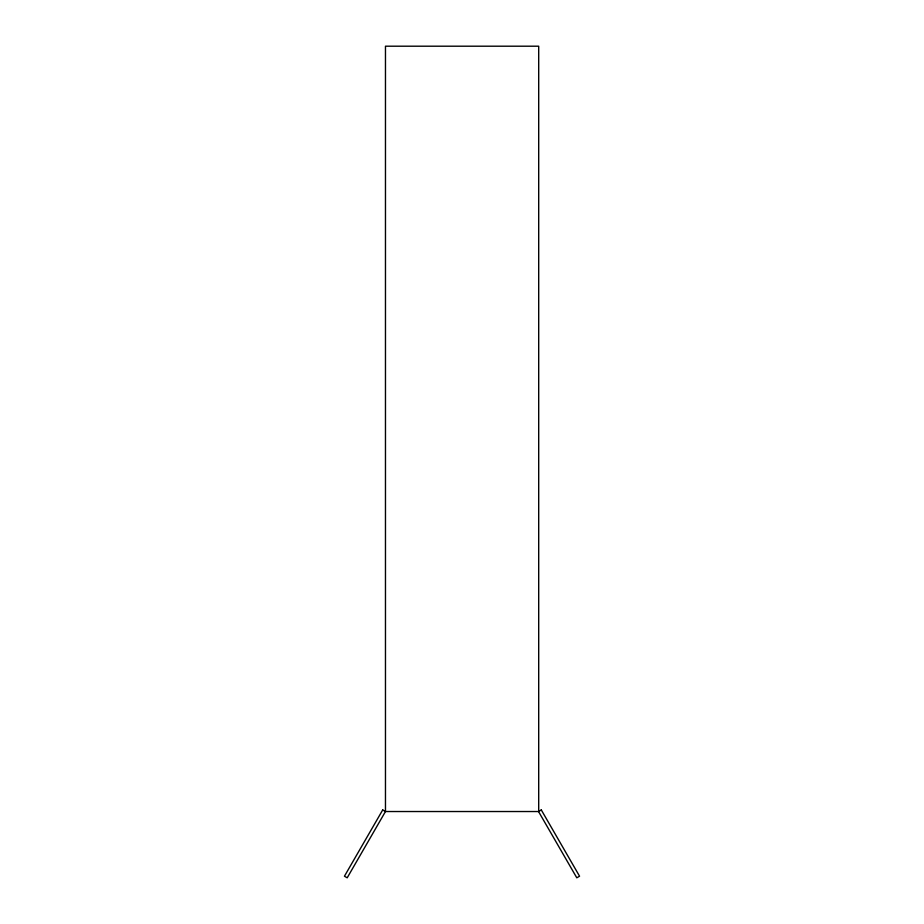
<?xml version="1.0" encoding="UTF-8"?>
<svg xmlns="http://www.w3.org/2000/svg" width="924" height="924" viewBox="0 0 924 924"><rect width="100%" height="100%" fill="white"/><g stroke="black" fill="none" stroke-linecap="round" stroke-linejoin="round"><path stroke-width="1.39" d="M382.709 809.932L344.444 876.206L347.205 877.8L385.47 811.526L385.47 46.2L538.704 46.2L538.704 811.526L385.47 811.526L382.709 809.932M541.291 809.932L538.53 811.526L576.795 877.8L579.556 876.206L541.291 809.932"/></g></svg>
